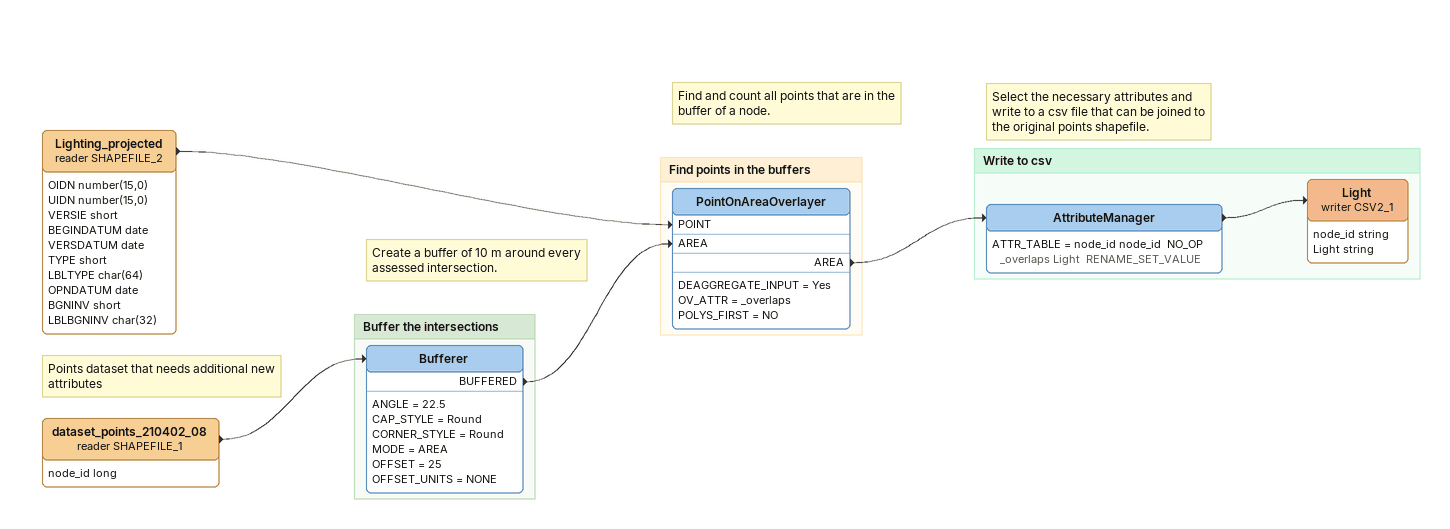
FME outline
Note: Find and count all points that are in the buffer of a node.
Note: Select the necessary attributes and write to a csv file that can be joined to the original points shapefile.
Lighting_projected (reader SHAPEFILE_2)
    attributes: OIDN number(15,0), UIDN number(15,0), VERSIE short, BEGINDATUM date, VERSDATUM date, TYPE short, LBLTYPE char(64), OPNDATUM date, BGNINV short, LBLBGNINV char(32)
    -> PointOnAreaOverlayer [POINT]
Note: Points dataset that needs additional new attributes
Note: Create a buffer of 10 m around every assessed intersection.
dataset_points_210402_08 (reader SHAPEFILE_1)
    attributes: node_id long
    -> Bufferer

Bookmark: Buffer the intersections
Bufferer
    ANGLE = 22.5
    CAP_STYLE = Round
    CORNER_STYLE = Round
    MODE = AREA
    OFFSET = 25
    OFFSET_UNITS = NONE
    BUFFERED -> PointOnAreaOverlayer [AREA]

Bookmark: Find points in the buffers
PointOnAreaOverlayer
    DEAGGREGATE_INPUT = Yes
    OV_ATTR = _overlaps
    POLYS_FIRST = NO
    AREA -> AttributeManager

Bookmark: Write to csv
AttributeManager
    ATTR_TABLE = node_id node_id  NO_OP _overlaps Light  RENAME_SET_VALUE
    -> Light (writer CSV2_1)
Light (writer CSV2_1)
    attributes: node_id string, Light string
